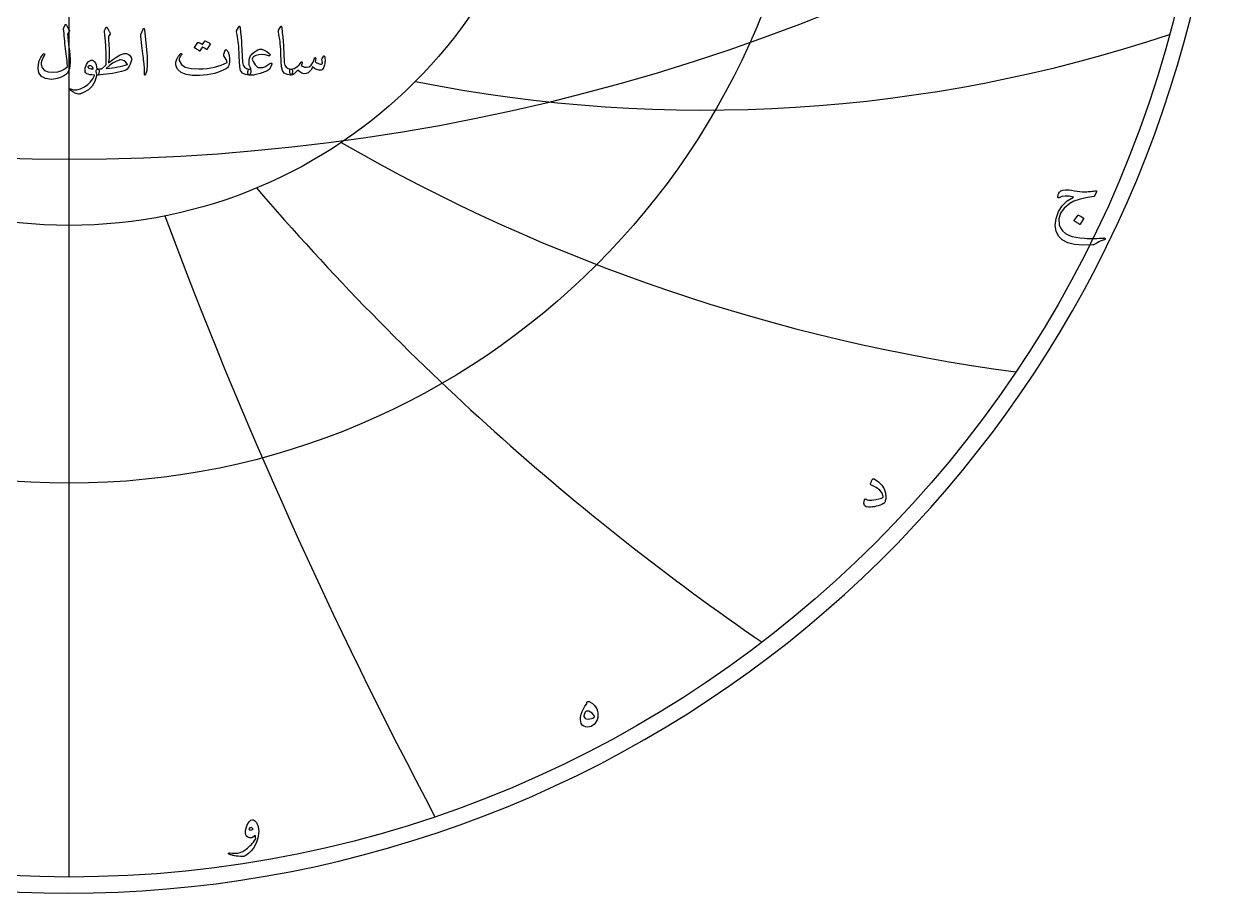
# Model space of a CAD drawing. Header units: millimetres. Extents: x -57 to 57, y -57 to 58.
# Drawn here: x -2.2 to 56.6, y -56.6 to -14.1 of the extents above; entities that cross this region are included whole.
import ezdxf

# ---------------------------------------------------------------- set-up
doc = ezdxf.new("R2010")
doc.units = ezdxf.units.MM
for name, color, linetype in [('CUT_OUTER', 1, 'Continuous'), ('ENGRAVE', 7, 'Continuous'), ('ENGRAVE_FINE', 8, 'Continuous'), ('TEXT', 5, 'Continuous')]:
    doc.layers.add(name, color=color, linetype=linetype)

msp = doc.modelspace()

# ---------------------------------------------------------------- linework, layer by layer
at = {"layer": 'CUT_OUTER'}
msp.add_arc((-0.0002, -0.0001), 56.5799, 134.296617, 87.801785, dxfattribs=at)
at = {"layer": 'ENGRAVE'}
for points in [[(0, -55.8), (0, 55.8)], [(0, -55.8), (0, -23.9096)]]:
    msp.add_lwpolyline(points, dxfattribs=at)
for radius in [55.8, 36.5261, 23.9096]:
    msp.add_circle((0, 0), radius, dxfattribs=at)
for centre, radius, start, end in [((31.0716, 53.8176), 72.0829, 258.698669, 288.434049), ((58.3013, 58.3013), 90.1789, 240.077767, 262.379302), ((106.7306, 61.6209), 128.5407, 220.628746, 235.496436), ((237.5843, 63.6605), 248.6626, 200.506028, 207.939873)]:
    msp.add_arc(centre, radius, start, end, dxfattribs=at)
at = {"layer": 'ENGRAVE_FINE'}
msp.add_arc((0, 79.433), 100.0985, 236.207433, 303.792567, dxfattribs=at)
at = {"layer": 'TEXT'}
for points in [[(-0.2046, -14.1011), (-0.1988, -14.091), (-0.1914, -14.0838), (-0.1823, -14.0795), (-0.1716, -14.078), (-0.1609, -14.0799), (-0.1518, -14.0854), (-0.1444, -14.0947), (-0.1386, -14.1077), (-0.1079, -14.1834), (-0.0751, -14.2488), (-0.0402, -14.3039), (-0.0033, -14.3486), (0.0076, -14.3647), (0.0107, -14.3833), (0.006, -14.4043), (-0.0066, -14.4278), (-0.0146, -14.4392), (-0.0223, -14.4501), (-0.0295, -14.4606), (-0.0363, -14.4707), (-0.0427, -14.4802), (-0.0487, -14.4889), (-0.0542, -14.4967), (-0.0594, -14.5037), (-0.0681, -14.5165), (-0.0743, -14.5318), (-0.078, -14.5495), (-0.0792, -14.5697), (-0.0753, -14.6267), (-0.0701, -14.6889), (-0.0637, -14.7563), (-0.0561, -14.8288), (-0.0474, -14.9064), (-0.038, -14.9892), (-0.0276, -15.0772), (-0.0165, -15.1703), (-0.004, -15.2632), (0.007, -15.3506), (0.0166, -15.4324), (0.0247, -15.5086), (0.0317, -15.5794), (0.0375, -15.6451), (0.0424, -15.7056), (0.0462, -15.761), (0.0505, -15.925), (0.0371, -16.0803), (0.006, -16.2269), (-0.0429, -16.3649), (-0.0905, -16.446), (-0.1642, -16.5208), (-0.2638, -16.5895), (-0.3894, -16.652), (-0.5255, -16.7038), (-0.6534, -16.7403), (-0.773, -16.7615), (-0.8844, -16.7675), (-1.1632, -16.7292), (-1.3629, -16.624), (-1.4833, -16.452), (-1.5246, -16.2131), (-1.5102, -16.0351), (-1.4635, -15.8608), (-1.3848, -15.6903), (-1.2738, -15.5234), (-1.2653, -15.5137), (-1.2565, -15.5077), (-1.2472, -15.5055), (-1.2375, -15.5069), (-1.2272, -15.5108), (-1.2194, -15.516), (-1.214, -15.5224), (-1.2111, -15.53), (-1.209, -15.5414), (-1.2095, -15.5523), (-1.2123, -15.5628), (-1.2177, -15.5729), (-1.2934, -15.7204), (-1.3456, -15.846), (-1.3742, -15.9497), (-1.3794, -16.0316), (-1.3243, -16.208), (-1.2053, -16.3311), (-1.0224, -16.401), (-0.7755, -16.4177), (-0.553, -16.3936), (-0.3638, -16.3377), (-0.2081, -16.25), (-0.0858, -16.1306), (-0.0884, -16.073), (-0.0928, -16.0056), (-0.0991, -15.9286), (-0.1073, -15.8419), (-0.1175, -15.7452), (-0.1299, -15.6385), (-0.1447, -15.5217), (-0.1617, -15.3947), (-0.1778, -15.2637), (-0.1931, -15.1348), (-0.2075, -15.008), (-0.2211, -14.8832), (-0.2337, -14.7605), (-0.245, -14.6398), (-0.2551, -14.5212), (-0.264, -14.4047), (-0.2772, -14.2925), (-0.2766, -14.2797), (-0.2747, -14.2678), (-0.2716, -14.2566), (-0.2673, -14.2463)], [(1.8084, -14.2199), (1.8162, -14.2115), (1.8232, -14.2059), (1.8294, -14.2032), (1.8348, -14.2034), (1.8412, -14.2063), (1.8472, -14.2117), (1.8527, -14.2195), (1.8579, -14.2298), (1.8788, -14.2744), (1.8987, -14.3156), (1.9176, -14.3536), (1.9354, -14.3882), (1.9525, -14.4192), (1.9689, -14.446), (1.9846, -14.4687), (1.9998, -14.4872), (2.0109, -14.5025), (2.0146, -14.5186), (2.0109, -14.5355), (1.9998, -14.5532), (1.9338, -14.6357), (1.9253, -14.6499), (1.9198, -14.6662), (1.9171, -14.6846), (1.9173, -14.705), (1.928, -14.8607), (1.9371, -14.9979), (1.9445, -15.1165), (1.9503, -15.2165), (1.9546, -15.2982), (1.9577, -15.3617), (1.9596, -15.4071), (1.9602, -15.4343), (1.9595, -15.5148), (1.9573, -15.5911), (1.9537, -15.6633), (1.9486, -15.7313), (1.9424, -15.7953), (1.935, -15.8551), (1.9267, -15.9108), (1.9173, -15.9623), (2.1415, -15.7907), (2.3356, -15.6587), (2.4995, -15.5663), (2.6334, -15.5135), (2.693, -15.4995), (2.7464, -15.4937), (2.7937, -15.4962), (2.8347, -15.5069), (2.8927, -15.537), (2.9477, -15.5845), (2.9999, -15.6492), (3.0492, -15.7313), (3.0568, -15.7509), (3.0599, -15.7734), (3.0585, -15.7988), (3.0525, -15.827), (3.0197, -15.9285), (2.9807, -16.025), (2.9356, -16.1166), (2.8842, -16.2032), (2.8343, -16.2589), (2.7637, -16.3072), (2.6726, -16.348), (2.5608, -16.3814), (2.4112, -16.4145), (2.2626, -16.4445), (2.115, -16.4714), (1.9684, -16.4953), (1.8231, -16.5158), (1.6793, -16.5328), (1.5369, -16.5463), (1.3959, -16.5563), (1.38, -16.5518), (1.3654, -16.5382), (1.352, -16.5155), (1.3398, -16.4837), (1.3291, -16.4447), (1.3233, -16.407), (1.3225, -16.3705), (1.3266, -16.3352), (1.3359, -16.3045), (1.3505, -16.2816), (1.3705, -16.2665), (1.3959, -16.2593), (1.4296, -16.2575), (1.4615, -16.2552), (1.4915, -16.2525), (1.5196, -16.2494), (1.5459, -16.2463), (1.5704, -16.2436), (1.593, -16.2414), (1.6137, -16.2395), (1.7985, -16.0613), (1.8001, -16.0536), (1.8018, -16.0436), (1.8034, -16.0313), (1.8051, -16.0168), (1.8067, -16), (1.8084, -15.9809), (1.81, -15.9595), (1.8117, -15.9359), (1.8131, -15.9102), (1.8142, -15.8827), (1.8148, -15.8533), (1.815, -15.8221), (1.815, -15.7892), (1.815, -15.7548), (1.815, -15.719), (1.815, -15.6818), (1.8146, -15.6397), (1.8133, -15.5894), (1.8113, -15.5308), (1.8084, -15.464), (1.8047, -15.3894), (1.8001, -15.3073), (1.7948, -15.2178), (1.7886, -15.1208), (1.7744, -14.9057), (1.7614, -14.7355), (1.7496, -14.6103), (1.7391, -14.5301), (1.7306, -14.4786), (1.7251, -14.4394), (1.7224, -14.4126), (1.7226, -14.3981), (1.7326, -14.3709), (1.7428, -14.3453), (1.7532, -14.3214), (1.7638, -14.2991), (1.7747, -14.2781), (1.7857, -14.2579), (1.797, -14.2385), (1.8084, -14.2199)], [(3.6003, -14.3453), (3.6319, -14.2843), (3.6572, -14.2628), (3.6764, -14.281), (3.6894, -14.3387), (3.7653, -15.1472), (3.8105, -15.6435), (3.8206, -16.0399), (3.7956, -16.3365), (3.7356, -16.5332), (3.7247, -16.5493), (3.715, -16.558), (3.7065, -16.5592), (3.6993, -16.553), (3.6935, -16.5433), (3.6894, -16.5307), (3.6869, -16.5153), (3.6861, -16.4969), (3.6861, -16.354), (3.6795, -16.2024), (3.6663, -16.0421), (3.6465, -15.8732), (3.6422, -15.8291), (3.6292, -15.7099), (3.6075, -15.5156), (3.5772, -15.2462), (3.5046, -14.6489), (3.503, -14.6172), (3.5046, -14.5879), (3.5095, -14.5611), (3.5178, -14.5367)], [(8.3127, -14.1803), (8.3191, -14.1704), (8.3251, -14.1638), (8.3306, -14.1605), (8.3358, -14.1605), (8.3436, -14.1648), (8.3506, -14.1778), (8.3568, -14.1995), (8.3622, -14.2298), (8.3894, -14.4763), (8.4117, -14.7042), (8.429, -14.9135), (8.4414, -15.1043), (8.4493, -15.2675), (8.4567, -15.4137), (8.4634, -15.543), (8.4694, -15.6554), (8.4747, -15.7509), (8.4789, -15.8295), (8.4821, -15.8912), (8.4843, -15.9359), (8.5136, -16.07), (8.5783, -16.1686), (8.6786, -16.2317), (8.8143, -16.2593), (8.852, -16.2692), (8.8762, -16.2923), (8.8867, -16.3286), (8.8836, -16.3781), (8.8681, -16.4561), (8.8514, -16.5118), (8.8335, -16.5452), (8.8143, -16.5563), (8.6233, -16.5312), (8.4826, -16.4557), (8.3923, -16.3299), (8.3523, -16.1537), (8.346, -16.0695), (8.3403, -15.985), (8.3353, -15.9003), (8.3308, -15.8155), (8.3268, -15.7304), (8.323, -15.6451), (8.3194, -15.5596), (8.316, -15.4739), (8.3098, -15.3105), (8.3011, -15.1633), (8.29, -15.0324), (8.2764, -14.9179), (8.2603, -14.8078), (8.2417, -14.6906), (8.2207, -14.5661), (8.1972, -14.4344), (8.1941, -14.4107), (8.1947, -14.389), (8.1991, -14.3694), (8.2071, -14.3519)], [(10.3554, -14.1803), (10.3618, -14.1704), (10.3678, -14.1638), (10.3733, -14.1605), (10.3785, -14.1605), (10.3863, -14.1648), (10.3933, -14.1778), (10.3995, -14.1995), (10.4049, -14.2298), (10.4321, -14.4763), (10.4544, -14.7042), (10.4717, -14.9135), (10.4841, -15.1043), (10.492, -15.2675), (10.4994, -15.4137), (10.5061, -15.543), (10.5121, -15.6554), (10.5174, -15.7509), (10.5216, -15.8295), (10.5248, -15.8912), (10.527, -15.9359), (10.5563, -16.07), (10.621, -16.1686), (10.7213, -16.2317), (10.857, -16.2593), (10.8947, -16.2692), (10.9189, -16.2923), (10.9294, -16.3286), (10.9263, -16.3781), (10.9108, -16.4561), (10.8941, -16.5118), (10.8762, -16.5452), (10.857, -16.5563), (10.666, -16.5312), (10.5253, -16.4557), (10.435, -16.3299), (10.395, -16.1537), (10.3887, -16.0695), (10.383, -15.985), (10.378, -15.9003), (10.3735, -15.8155), (10.3695, -15.7304), (10.3657, -15.6451), (10.3621, -15.5596), (10.3587, -15.4739), (10.3525, -15.3105), (10.3438, -15.1633), (10.3327, -15.0324), (10.3191, -14.9179), (10.303, -14.8078), (10.2844, -14.6906), (10.2634, -14.5661), (10.2399, -14.4344), (10.2368, -14.4107), (10.2374, -14.389), (10.2418, -14.3694), (10.2498, -14.3519)], [(6.6363, -14.8898), (6.6404, -14.8857), (6.6462, -14.8832), (6.6536, -14.8824), (6.6627, -14.8832), (6.6952, -14.8954), (6.7266, -14.9088), (6.7571, -14.9234), (6.7864, -14.9393), (6.815, -14.9566), (6.843, -14.9756), (6.8703, -14.9962), (6.897, -15.0185), (6.9022, -15.0253), (6.9044, -15.0325), (6.9038, -15.0402), (6.9003, -15.0482), (6.7419, -15.299), (6.7376, -15.3023), (6.7312, -15.3023), (6.7227, -15.299), (6.7122, -15.2924), (6.705, -15.2863), (6.6932, -15.278), (6.6769, -15.2674), (6.6561, -15.2545), (6.6305, -15.2391), (6.6, -15.2211), (6.5645, -15.2003), (6.5241, -15.1769), (6.3987, -15.3716), (6.3929, -15.3776), (6.3855, -15.379), (6.3764, -15.3759), (6.3657, -15.3683), (6.3564, -15.3617), (6.3418, -15.3518), (6.3218, -15.3386), (6.2964, -15.3221), (6.2653, -15.3023), (6.2279, -15.2792), (6.1844, -15.2528), (6.1347, -15.2231), (6.1295, -15.2182), (6.1273, -15.2132), (6.1279, -15.2083), (6.1314, -15.2033), (6.2931, -14.9624), (6.2972, -14.9583), (6.303, -14.9558), (6.3104, -14.955), (6.3195, -14.9558), (6.3471, -14.9648), (6.3739, -14.9752), (6.3999, -14.9871), (6.4251, -15.0004), (6.4494, -15.0149), (6.4729, -15.0305), (6.4956, -15.0471), (6.5175, -15.0647)], [(1.3299, -16.5926), (1.2526, -16.8642), (1.1228, -17.0917), (0.9407, -17.2751), (0.7062, -17.4143), (0.6734, -17.4284), (0.641, -17.4411), (0.6091, -17.4524), (0.5775, -17.4622), (0.5466, -17.4703), (0.5164, -17.4766), (0.4872, -17.481), (0.4587, -17.4836), (0.3877, -17.4735), (0.2937, -17.4366), (0.1765, -17.3729), (0.0363, -17.2823), (0.0212, -17.2693), (0.0124, -17.2567), (0.0097, -17.2446), (0.0132, -17.2328), (0.021, -17.2237), (0.0313, -17.2196), (0.0441, -17.2204), (0.0594, -17.2262), (0.2052, -17.2734), (0.3688, -17.2732), (0.5501, -17.2256), (0.7491, -17.1305), (0.9116, -17.0202), (1.0461, -16.8904), (1.1525, -16.7413), (1.2309, -16.5728), (1.2303, -16.5668), (1.2284, -16.5621), (1.2253, -16.5586), (1.221, -16.5563), (1.1074, -16.5497), (1.0106, -16.5365), (0.9308, -16.5167), (0.8679, -16.4903), (0.8192, -16.4495), (0.7887, -16.393), (0.7763, -16.3208), (0.7821, -16.2329), (0.784, -16.2213), (0.7862, -16.2094), (0.7889, -16.1973), (0.792, -16.1851), (0.7955, -16.1724), (0.7994, -16.1591), (0.8038, -16.1452), (0.8085, -16.1306), (0.8473, -16.0364), (0.8943, -15.9582), (0.9496, -15.8961), (1.0131, -15.8501), (1.0781, -15.825), (1.1377, -15.8254), (1.1919, -15.8514), (1.2408, -15.9029), (1.2835, -15.9747), (1.3159, -16.058), (1.3379, -16.1529), (1.3497, -16.2593), (1.3562, -16.2592), (1.3625, -16.2589), (1.3686, -16.2584), (1.3744, -16.2577), (1.3803, -16.2569), (1.3864, -16.2564), (1.3927, -16.2561), (1.3992, -16.256), (1.4215, -16.2608), (1.4388, -16.275), (1.4512, -16.2987), (1.4586, -16.3319), (1.4617, -16.3684), (1.4611, -16.4053), (1.4567, -16.4427), (1.4487, -16.4804), (1.4382, -16.5136), (1.4264, -16.5373), (1.4134, -16.5516), (1.3992, -16.5563), (1.3365, -16.5563), (1.3361, -16.5623), (1.3348, -16.5703), (1.3328, -16.5804), (1.3299, -16.5926)], [(2.5179, -15.8105), (2.5012, -15.8111), (2.4841, -15.813), (2.4665, -15.8161), (2.4486, -15.8204), (2.2865, -15.8841), (2.1268, -15.973), (1.9697, -16.0871), (1.815, -16.2263), (1.9695, -16.2119), (2.1161, -16.195), (2.2549, -16.1756), (2.3859, -16.1537), (2.509, -16.1292), (2.6243, -16.1017), (2.7318, -16.0714), (2.8314, -16.0382), (2.8407, -16.0343), (2.8454, -16.0291), (2.8456, -16.0227), (2.8413, -16.0151), (2.7703, -15.9281), (2.6928, -15.865), (2.6086, -15.8258), (2.5179, -15.8105)], [(7.7121, -15.3287), (7.7343, -15.3566), (7.7546, -15.3873), (7.773, -15.4209), (7.7896, -15.4574), (7.8044, -15.4966), (7.8173, -15.5383), (7.8283, -15.5824), (7.8375, -15.629), (7.8495, -15.7227), (7.8523, -15.8155), (7.8462, -15.9075), (7.8309, -15.9986), (7.8078, -16.0799), (7.7781, -16.1455), (7.7418, -16.1954), (7.6989, -16.2296), (7.5628, -16.3016), (7.4184, -16.3657), (7.2658, -16.422), (7.1049, -16.4705), (6.9358, -16.5107), (6.7584, -16.5423), (6.5728, -16.5652), (6.3789, -16.5794), (6.0155, -16.5757), (5.7172, -16.525), (5.4842, -16.4272), (5.3163, -16.2824), (5.2474, -16.1692), (5.2156, -16.0473), (5.221, -15.9167), (5.2635, -15.7775), (5.2778, -15.7475), (5.2944, -15.7169), (5.3133, -15.6856), (5.3344, -15.6538), (5.3579, -15.6213), (5.3835, -15.5882), (5.4115, -15.5545), (5.4417, -15.5201), (5.4518, -15.5104), (5.4623, -15.5044), (5.4733, -15.5022), (5.4846, -15.5036), (5.4922, -15.5065), (5.4986, -15.5119), (5.5038, -15.5197), (5.5077, -15.53), (5.5096, -15.5397), (5.5085, -15.549), (5.5046, -15.5579), (5.4978, -15.5663), (5.4695, -15.5999), (5.4442, -15.6348), (5.4217, -15.6709), (5.4021, -15.7082), (5.3887, -15.7439), (5.3815, -15.7783), (5.3804, -15.8115), (5.3856, -15.8435), (5.4887, -16.0302), (5.6826, -16.1611), (5.9672, -16.2364), (6.3426, -16.256), (6.549, -16.2481), (6.7456, -16.2309), (6.9326, -16.2044), (7.1098, -16.1686), (7.2776, -16.1235), (7.4361, -16.0692), (7.5854, -16.0055), (7.7253, -15.9326), (7.7117, -15.8646), (7.6807, -15.7891), (7.6325, -15.7062), (7.5669, -15.6158), (7.5648, -15.6072), (7.5652, -15.5911), (7.5681, -15.5676), (7.5735, -15.5366), (7.5749, -15.5335), (7.576, -15.5308), (7.5766, -15.5286), (7.5768, -15.5267), (7.5875, -15.4846), (7.6032, -15.4376), (7.6238, -15.3856), (7.6494, -15.3287), (7.6607, -15.3114), (7.675, -15.3056), (7.6921, -15.3114), (7.7121, -15.3287)], [(9.9264, -16.0184), (9.8373, -16.2164), (9.826, -16.236), (9.815, -16.2519), (9.8045, -16.2641), (9.7944, -16.2725), (9.743, -16.3077), (9.688, -16.3406), (9.6292, -16.3712), (9.5667, -16.3996), (9.5007, -16.4261), (9.4314, -16.4511), (9.3588, -16.4747), (9.2829, -16.4969), (9.141, -16.5316), (9.0156, -16.553), (8.9067, -16.5613), (8.8143, -16.5563), (8.779, -16.5402), (8.7557, -16.5085), (8.7444, -16.461), (8.745, -16.3979), (8.7535, -16.341), (8.7656, -16.2989), (8.7815, -16.2717), (8.8011, -16.2593), (8.8044, -16.2593), (8.8077, -16.2593), (8.811, -16.2593), (8.8143, -16.2593), (8.8388, -16.2618), (8.863, -16.2626), (8.8867, -16.2618), (8.91, -16.2593), (8.87, -16.2001), (8.839, -16.1347), (8.8172, -16.0632), (8.8044, -15.9854), (8.8025, -15.8462), (8.8267, -15.7222), (8.8768, -15.6135), (8.9529, -15.5201), (9.0509, -15.4329), (9.1468, -15.3658), (9.2406, -15.319), (9.3324, -15.2924), (9.4314, -15.2926), (9.5436, -15.3295), (9.669, -15.4032), (9.8076, -15.5135), (9.8233, -15.5306), (9.8307, -15.549), (9.8299, -15.5686), (9.8208, -15.5894), (9.8078, -15.6055), (9.7919, -15.6142), (9.7732, -15.6154), (9.7515, -15.6092), (9.5962, -15.5643), (9.4405, -15.5482), (9.2843, -15.561), (9.1278, -15.6026), (9.0657, -15.6288), (9.0181, -15.6579), (8.9849, -15.6899), (8.9661, -15.7247), (8.9616, -15.7689), (8.9743, -15.8254), (9.0045, -15.8943), (9.0519, -15.9755), (9.1096, -16.0576), (9.1641, -16.1191), (9.2152, -16.1599), (9.2631, -16.1801), (9.3673, -16.1904), (9.4718, -16.1785), (9.5768, -16.1442), (9.6822, -16.0877), (9.7779, -16.0217), (9.8274, -15.9904), (9.867, -15.9722), (9.8967, -15.9673), (9.9165, -15.9755), (9.9245, -15.9856), (9.9289, -15.9961), (9.9295, -16.0071), (9.9264, -16.0184)], [(12.4575, -15.6158), (12.4647, -15.6109), (12.4732, -15.6125), (12.4829, -15.6208), (12.4938, -15.6356), (12.5056, -15.6608), (12.5144, -15.6967), (12.5204, -15.7433), (12.5235, -15.8006), (12.5245, -15.8658), (12.521, -15.9293), (12.513, -15.9912), (12.5004, -16.0514), (12.4637, -16.1686), (12.4228, -16.2527), (12.3779, -16.3039), (12.3288, -16.322), (12.2127, -16.3152), (12.1052, -16.2849), (12.0064, -16.2311), (11.9163, -16.1537), (11.8544, -16.2756), (11.781, -16.3707), (11.696, -16.439), (11.5995, -16.4804), (11.4982, -16.4895), (11.3957, -16.4639), (11.292, -16.4037), (11.187, -16.3088), (11.102, -16.4171), (11.0187, -16.4944), (10.937, -16.5408), (10.857, -16.5563), (10.8409, -16.5472), (10.8256, -16.52), (10.8112, -16.4746), (10.7976, -16.4111), (10.7926, -16.3484), (10.8009, -16.3022), (10.8223, -16.2725), (10.857, -16.2593), (11.0092, -16.2249), (11.1424, -16.1578), (11.2567, -16.0582), (11.352, -15.926), (11.3572, -15.9188), (11.3627, -15.9136), (11.3687, -15.9105), (11.3751, -15.9095), (11.3829, -15.9103), (11.3899, -15.9128), (11.3961, -15.9169), (11.4015, -15.9227), (11.4046, -15.9405), (11.3974, -15.9706), (11.3798, -16.0131), (11.352, -16.0679), (11.3885, -16.1102), (11.4452, -16.1413), (11.5222, -16.1613), (11.6193, -16.1702), (11.7404, -16.1448), (11.8462, -16.0621), (11.9367, -15.9221), (12.012, -15.7247), (12.0157, -15.7146), (12.0202, -15.7074), (12.0256, -15.7031), (12.0318, -15.7016), (12.0411, -15.7024), (12.0491, -15.7049), (12.0559, -15.709), (12.0615, -15.7148), (12.0656, -15.7231), (12.0681, -15.7313), (12.0689, -15.7396), (12.0681, -15.7478), (12.0351, -15.8864), (12.0737, -15.9207), (12.1201, -15.9508), (12.1743, -15.9768), (12.2364, -15.9986), (12.2968, -16.0128), (12.3428, -16.0159), (12.3744, -16.0079), (12.3915, -15.9887), (12.3971, -15.9594), (12.394, -15.9178), (12.3822, -15.8637), (12.3618, -15.7973), (12.3653, -15.7785), (12.3824, -15.742), (12.4132, -15.6878), (12.4575, -15.6158)], [(1.1715, -16.223), (1.1368, -16.1626), (1.0989, -16.1199), (1.0576, -16.0949), (1.0131, -16.0877), (0.9865, -16.0947), (0.9628, -16.1059), (0.9419, -16.1211), (0.924, -16.1405), (0.9182, -16.1508), (0.9174, -16.162), (0.9215, -16.1739), (0.9306, -16.1867), (0.9646, -16.2166), (1.0139, -16.237), (1.0785, -16.248), (1.1583, -16.2494), (1.1665, -16.2478), (1.1715, -16.2428), (1.1731, -16.2346), (1.1715, -16.223)], [(50.2822, -22.2793), (50.1977, -22.4694), (50.19, -22.4819), (50.181, -22.4914), (50.1707, -22.4978), (50.159, -22.5011), (49.7685, -22.5627), (49.4418, -22.6383), (49.1789, -22.7281), (48.9798, -22.8319), (48.7006, -23.0596), (48.5213, -23.3098), (48.4419, -23.5824), (48.4624, -23.8774), (48.5244, -24.0371), (48.6296, -24.1783), (48.7779, -24.3011), (48.9693, -24.4054), (49.1037, -24.452), (49.2711, -24.4899), (49.4715, -24.5189), (49.7049, -24.5391), (49.829, -24.5451), (49.9513, -24.5488), (50.0719, -24.5504), (50.1907, -24.5497), (50.3073, -24.5471), (50.4213, -24.5427), (50.5326, -24.5365), (50.6413, -24.5286), (50.6668, -24.5268), (50.687, -24.5286), (50.702, -24.5339), (50.7117, -24.5427), (50.7169, -24.5534), (50.7187, -24.5647), (50.7169, -24.5763), (50.7117, -24.5884), (50.7078, -24.5949), (50.7033, -24.6003), (50.6981, -24.6046), (50.6923, -24.6078), (50.686, -24.6105), (50.6795, -24.6135), (50.6728, -24.6167), (50.6659, -24.6201), (50.5645, -24.6524), (50.4749, -24.6861), (50.3973, -24.7211), (50.3315, -24.7574), (50.2894, -24.7836), (50.251, -24.8058), (50.2163, -24.824), (50.1854, -24.8383), (50.1587, -24.8493), (50.1366, -24.8577), (50.1191, -24.8634), (50.1062, -24.8665), (49.6249, -24.8843), (49.2157, -24.8498), (48.8786, -24.7629), (48.6137, -24.6236), (48.4223, -24.4327), (48.3093, -24.1942), (48.2745, -23.9082), (48.3181, -23.5747), (48.4333, -23.2387), (48.6137, -22.9525), (48.8593, -22.716), (49.1699, -22.5292), (48.9499, -22.4872), (48.7581, -22.4773), (48.5944, -22.4995), (48.4589, -22.5539), (48.447, -22.5583), (48.436, -22.5609), (48.4259, -22.5618), (48.4166, -22.5609), (48.4089, -22.558), (48.4034, -22.553), (48.4001, -22.5457), (48.399, -22.5363), (48.4039, -22.4925), (48.4113, -22.4491), (48.4215, -22.4062), (48.4342, -22.3638), (48.4791, -22.2813), (48.5504, -22.2203), (48.6481, -22.181), (48.7721, -22.1631), (48.8507, -22.1638), (48.949, -22.1728), (49.0672, -22.1902), (49.2051, -22.2159), (49.3474, -22.2417), (49.4788, -22.2591), (49.5991, -22.2681), (49.7085, -22.2687), (49.761, -22.2664), (49.8167, -22.263), (49.8754, -22.2585), (49.9373, -22.2529), (50.0022, -22.246), (50.0701, -22.2375), (50.1412, -22.2275), (50.2153, -22.2159), (50.2578, -22.2146), (50.2831, -22.2247), (50.2912, -22.2463), (50.2822, -22.2793)], [(49.3741, -23.4198), (49.3785, -23.4154), (49.3846, -23.4127), (49.3925, -23.4119), (49.4022, -23.4127), (49.4706, -23.4405), (49.5351, -23.4743), (49.5956, -23.5144), (49.6521, -23.5606), (49.6576, -23.5676), (49.6601, -23.5747), (49.6594, -23.5817), (49.6557, -23.5887), (49.4902, -23.8563), (49.4841, -23.8626), (49.4761, -23.8642), (49.4665, -23.8609), (49.455, -23.8527), (49.4451, -23.8457), (49.4295, -23.8351), (49.4082, -23.8211), (49.3811, -23.8035), (49.3479, -23.7823), (49.3081, -23.7577), (49.2616, -23.7295), (49.2086, -23.6979), (49.2016, -23.6926), (49.1981, -23.6873), (49.1981, -23.682), (49.2016, -23.6767)], [(39.2265, -36.5492), (39.2405, -36.5073), (39.2543, -36.4696), (39.2678, -36.436), (39.2811, -36.4067), (39.294, -36.3812), (39.3062, -36.3596), (39.3177, -36.3416), (39.3286, -36.3275), (39.3456, -36.3138), (39.3647, -36.3081), (39.386, -36.3103), (39.4096, -36.3204), (39.6179, -36.4601), (39.7783, -36.6223), (39.8907, -36.8068), (39.9552, -37.0139), (39.9642, -37.073), (39.9701, -37.1309), (39.973, -37.1874), (39.9728, -37.2427), (39.9693, -37.2961), (39.9622, -37.3474), (39.9517, -37.3964), (39.9376, -37.4433), (39.925, -37.4684), (39.9085, -37.4908), (39.8881, -37.5106), (39.8637, -37.5278), (39.7796, -37.5689), (39.6929, -37.6043), (39.6036, -37.634), (39.5117, -37.658), (39.4175, -37.6767), (39.3216, -37.6906), (39.2239, -37.6996), (39.1245, -37.7038), (39.0065, -37.684), (38.9344, -37.6175), (38.908, -37.5045), (38.9273, -37.3447), (38.9339, -37.3274), (38.9432, -37.3139), (38.9551, -37.3045), (38.9696, -37.299), (38.9821, -37.3005), (38.9951, -37.3051), (39.0085, -37.3128), (39.0224, -37.3236), (39.0653, -37.3467), (39.1236, -37.3597), (39.1973, -37.3626), (39.2864, -37.3553), (39.4798, -37.3271), (39.6375, -37.2955), (39.7596, -37.2603), (39.8461, -37.2215), (39.8505, -37.2163), (39.8531, -37.2075), (39.854, -37.1951), (39.8531, -37.1793), (39.7935, -37.013), (39.678, -36.866), (39.5066, -36.7384), (39.2793, -36.6302), (39.2496, -36.6146), (39.2309, -36.5959), (39.2232, -36.5741), (39.2265, -36.5492)], [(25.3601, -47.2266), (25.3903, -47.2127), (25.4244, -47.2098), (25.4624, -47.218), (25.5045, -47.2371), (25.609, -47.3071), (25.6972, -47.3867), (25.7691, -47.476), (25.8248, -47.575), (25.8633, -47.6782), (25.8837, -47.7836), (25.8862, -47.8912), (25.8705, -48.001), (25.8422, -48.1011), (25.8028, -48.1902), (25.7524, -48.2683), (25.691, -48.3354), (25.6217, -48.3893), (25.5476, -48.4278), (25.4686, -48.4509), (25.3848, -48.4586), (25.2752, -48.4506), (25.1859, -48.4198), (25.1168, -48.3662), (25.068, -48.2896), (25.0387, -48.1965), (25.0284, -48.0898), (25.037, -47.9695), (25.0645, -47.8355), (25.1091, -47.6965), (25.1692, -47.5645), (25.2446, -47.4395), (25.3355, -47.3216), (25.3386, -47.3161), (25.3408, -47.3066), (25.3421, -47.2932), (25.3425, -47.2758), (25.3436, -47.2569), (25.3469, -47.2424), (25.3524, -47.2323), (25.3601, -47.2266)], [(25.6945, -47.9834), (25.7093, -47.9649), (25.7113, -47.9411), (25.7005, -47.9121), (25.6769, -47.8778), (25.5953, -47.7889), (25.5159, -47.7264), (25.4387, -47.6903), (25.3637, -47.6806), (25.328, -47.687), (25.295, -47.7062), (25.2647, -47.7381), (25.2369, -47.7827), (25.2147, -47.8309), (25.2009, -47.8734), (25.1954, -47.9101), (25.1982, -47.9411), (25.2229, -47.9981), (25.2651, -48.0388), (25.3249, -48.0632), (25.4024, -48.0714), (25.488, -48.0659), (25.5652, -48.0494), (25.634, -48.0219), (25.6945, -47.9834)], [(8.6854, -53.3354), (8.7497, -53.1863), (8.8192, -53.0802), (8.894, -53.0173), (8.9741, -52.9975), (9.0242, -53.0063), (9.0726, -53.0327), (9.1193, -53.0767), (9.1641, -53.1383), (9.1857, -53.1739), (9.2046, -53.2105), (9.2209, -53.2479), (9.2345, -53.2861), (9.2462, -53.3255), (9.2565, -53.3662), (9.2656, -53.4082), (9.2733, -53.4516), (9.2805, -53.5482), (9.2741, -53.6619), (9.2541, -53.7928), (9.2205, -53.9409), (9.1707, -54.0942), (9.1025, -54.2409), (9.0159, -54.3811), (8.9107, -54.5146), (8.8005, -54.631), (8.7021, -54.7161), (8.6157, -54.77), (8.5411, -54.7927), (8.465, -54.7967), (8.3774, -54.7945), (8.2784, -54.7861), (8.168, -54.7716), (8.112, -54.7624), (8.0602, -54.7527), (8.0125, -54.7422), (7.9691, -54.7311), (7.9296, -54.7198), (7.8939, -54.7087), (7.8618, -54.6978), (7.8336, -54.6871), (7.8169, -54.6779), (7.8054, -54.6677), (7.7993, -54.6567), (7.7984, -54.6449), (7.8039, -54.633), (7.8133, -54.6255), (7.8268, -54.6224), (7.8441, -54.6237), (7.9799, -54.6369), (8.1125, -54.6378), (8.2421, -54.6264), (8.3686, -54.6026), (8.4077, -54.5905), (8.4509, -54.5718), (8.4983, -54.5465), (8.5499, -54.5146), (8.6057, -54.4761), (8.6656, -54.431), (8.7297, -54.3793), (8.7981, -54.321), (8.8649, -54.2607), (8.9248, -54.2031), (8.9776, -54.1481), (9.0233, -54.0957), (9.0618, -54.0458), (9.0929, -53.9981), (9.1164, -53.9525), (9.1325, -53.9092), (9.1232, -53.8436), (9.1131, -53.7948), (9.1021, -53.7627), (9.0902, -53.7473), (9.0187, -53.8315), (8.938, -53.8766), (8.848, -53.8826), (8.7488, -53.8493), (8.6669, -53.7776), (8.6291, -53.6681), (8.6353, -53.5207), (8.6854, -53.3354)], [(9.0057, -53.4657), (8.9538, -53.4027), (8.9001, -53.3794), (8.8447, -53.3957), (8.7875, -53.4516), (8.8341, -53.4894), (8.8861, -53.5044), (8.9433, -53.4965), (9.0057, -53.4657)]]:
    msp.add_lwpolyline(points, close=True, dxfattribs=at)

doc.saveas('drawing.dxf')
